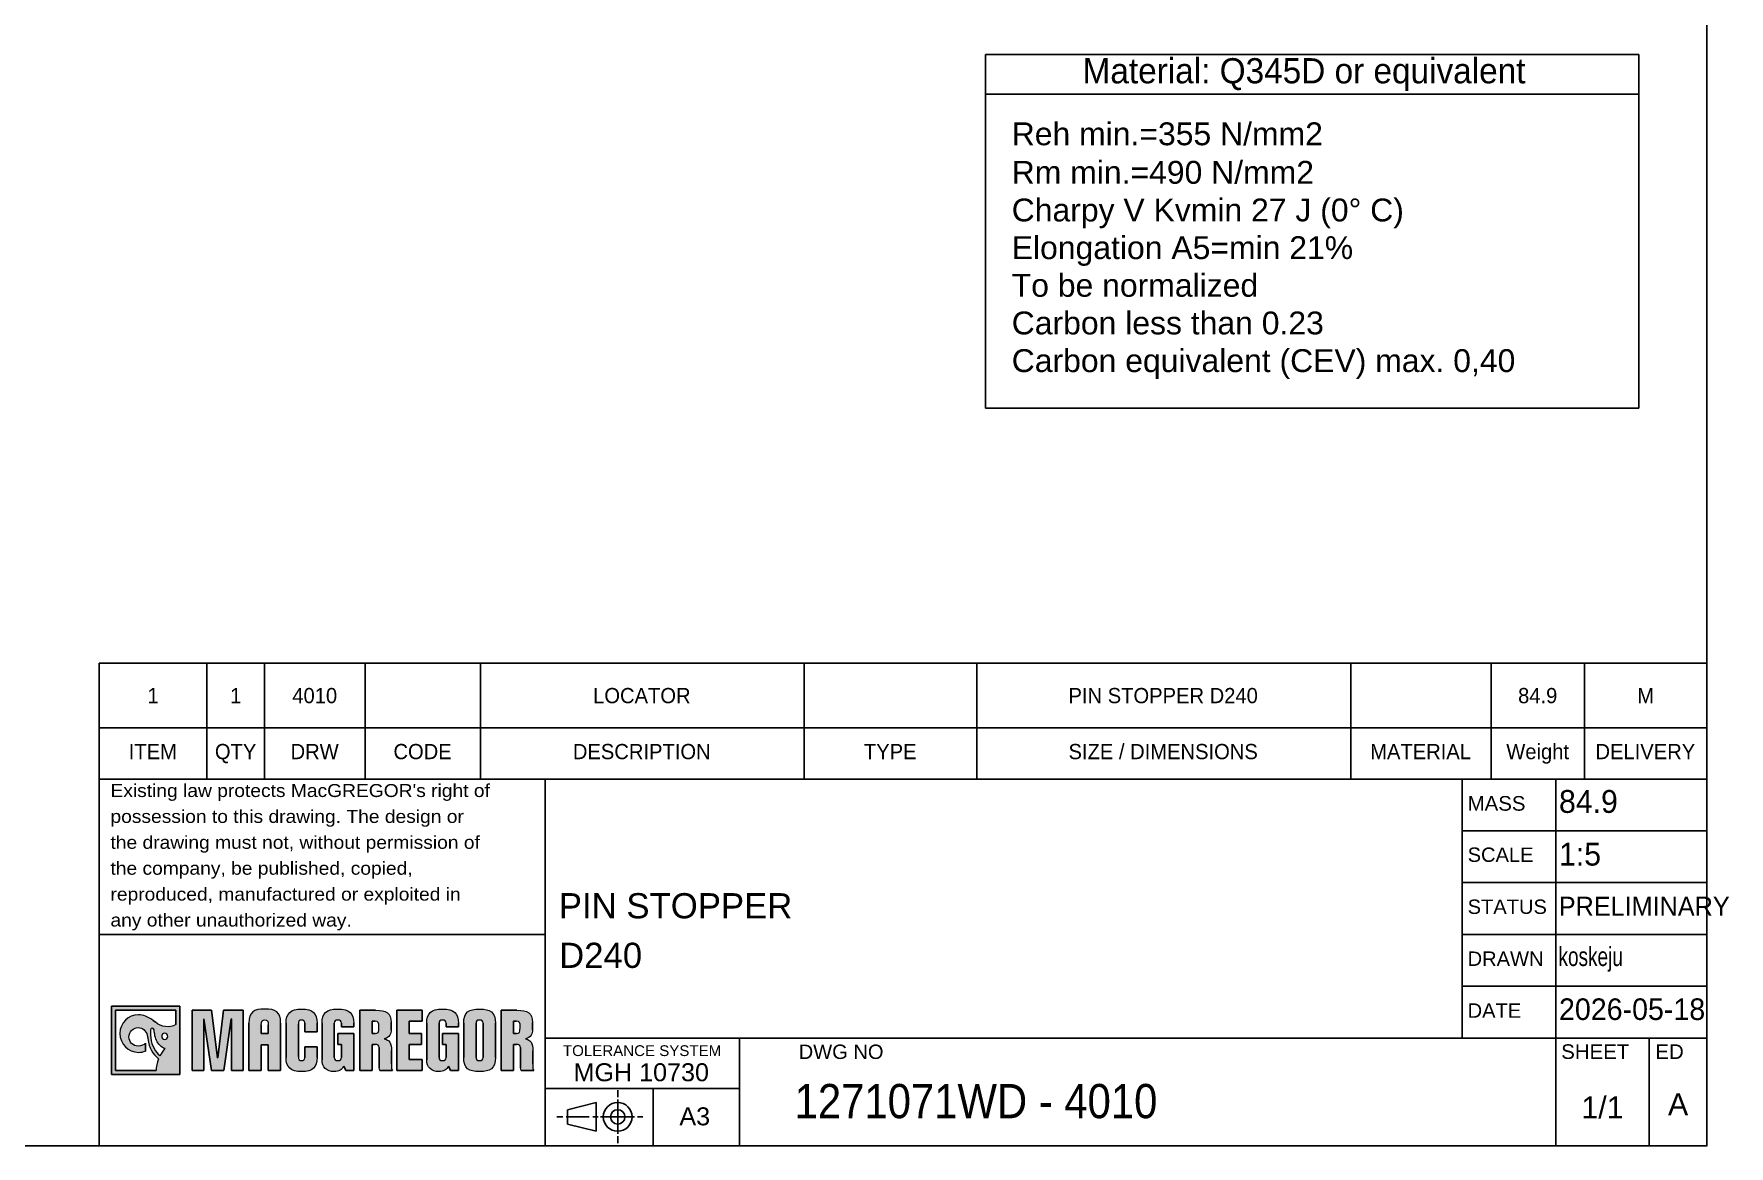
# Model space of a CAD drawing. Header units: millimetres. Extents: x 8 to 2090, y 25 to 1460.
# Drawn here: x 912 to 2090, y 25 to 798 of the extents above; entities that cross this region are included whole.
import ezdxf

# ---------------------------------------------------------------- set-up
doc = ezdxf.new("R2010")
doc.units = ezdxf.units.MM
doc.header["$LTSCALE"] = 5
doc.layers.add('AM_0', color=7, linetype='Continuous', lineweight=25)
doc.layers.add('AM_6', color=2, linetype='Continuous')
doc.layers.add('AM_8', color=1, linetype='Continuous')
doc.styles.add('SLDTEXTSTYLE0', font='ArialMT')
doc.styles.add('SLDTEXTSTYLE1', font='ARIAL.TTF', dxfattribs={"width": 0.948})
doc.styles.add('SLDTEXTSTYLE2', font='ARIAL.TTF', dxfattribs={"width": 0.9875})
doc.styles.add('SLDTEXTSTYLE3', font='GOTHIC.TTF', dxfattribs={"width": 0.913})
doc.styles.add('SLDTEXTSTYLE4', font='ARIAL.TTF')
doc.styles.add('SLDTEXTSTYLE5', font='ARIAL.TTF', dxfattribs={"width": 1.061948})
doc.styles.add('SLDTEXTSTYLE6', font='ARIALN.TTF', dxfattribs={"width": 0.87})

# ---------------------------------------------------------------- blocks, each defined once
blk = doc.blocks.new('SW_TABLEANNOTATION_1')
at = {"layer": 'AM_0', "color": 0}
for p, q in [((0, 0), (0, -27.6)), ((0, 0), (227.1, 0)), ((227.1, 0), (454.1, 0)), ((454.1, 0), (454.1, -27.6)), ((0, -27.6), (0, -245.6)), ((0, -27.6), (227.1, -27.6)), ((227.1, -27.6), (454.1, -27.6)), ((454.1, -27.6), (454.1, -245.6)), ((0, -245.6), (227.1, -245.6)), ((227.1, -245.6), (454.1, -245.6))]:
    blk.add_line(p, q, dxfattribs=at)
at = {"layer": 'AM_0', "color": 0, "insert": (67.4, -2.5), "char_height": 17.5, "attachment_point": 1, "style": 'SLDTEXTSTYLE1'}
blk.add_mtext('Material: Q345D or equivalent', dxfattribs=at)
blk = doc.blocks.new('SW_TABLEANNOTATION_2')
at = {"layer": 'AM_0', "color": 0}
for p, q in [((0, 45), (0, 0)), ((0, 45), (75, 45)), ((75, 45), (75, 0)), ((75, 45), (115, 45)), ((115, 45), (115, 0)), ((115, 45), (185, 45)), ((185, 45), (185, 0)), ((185, 45), (265, 45)), ((265, 45), (265, 0)), ((265, 45), (490, 45)), ((490, 45), (490, 0)), ((490, 45), (610, 45)), ((610, 45), (610, 0)), ((610, 45), (870, 45)), ((870, 45), (870, 0)), ((870, 45), (967.5, 45)), ((967.5, 45), (967.5, 0)), ((967.5, 45), (1032.5, 45)), ((1032.5, 45), (1032.5, 0)), ((1032.5, 45), (1117.5, 45)), ((1117.5, 45), (1117.5, 0)), ((0, 0), (0, -35.5)), ((0, 0), (75, 0)), ((75, 0), (75, -35.5)), ((75, 0), (115, 0)), ((115, 0), (115, -35.5)), ((115, 0), (185, 0)), ((185, 0), (185, -35.5)), ((185, 0), (265, 0)), ((265, 0), (265, -35.5)), ((265, 0), (490, 0)), ((490, 0), (490, -35.5)), ((490, 0), (610, 0)), ((610, 0), (610, -35.5)), ((610, 0), (870, 0)), ((870, 0), (870, -35.5)), ((870, 0), (967.5, 0)), ((967.5, 0), (967.5, -35.5)), ((967.5, 0), (1032.5, 0)), ((1032.5, 0), (1032.5, -35.5)), ((1032.5, 0), (1117.5, 0)), ((1117.5, 0), (1117.5, -35.5)), ((0, -35.5), (75, -35.5)), ((75, -35.5), (115, -35.5)), ((115, -35.5), (185, -35.5)), ((185, -35.5), (265, -35.5)), ((265, -35.5), (490, -35.5)), ((490, -35.5), (610, -35.5)), ((610, -35.5), (870, -35.5)), ((870, -35.5), (967.5, -35.5)), ((967.5, -35.5), (1032.5, -35.5)), ((1032.5, -35.5), (1117.5, -35.5))]:
    blk.add_line(p, q, dxfattribs=at)
at = {"layer": 'AM_0', "color": 0, "attachment_point": 1, "style": 'SLDTEXTSTYLE1'}
for s, insert, char_height in [('1', (33.6, 27.8), 10.6), ('1', (91.1, 27.8), 10.6), ('4010', (134.3, 27.8), 10.58), ('LOCATOR', (343.4, 27.8), 10.58), ('PIN STOPPER D240', (673.8, 27.8), 10.583), ('84.9', (986.3, 27.8), 10.58), ('M', (1069.1, 27.8), 10.6), ('ITEM', (20.6, -11.1), 10.58), ('QTY', (80.5, -11.1), 10.58), ('DRW', (133.1, -11.1), 10.58), ('CODE', (204.6, -11.1), 10.58), ('DESCRIPTION', (329.3, -11.1), 10.583), ('TYPE', (531.6, -11.1), 10.58), ('SIZE / DIMENSIONS', (673.8, -11.1), 10.583), ('MATERIAL', (883.5, -11.1), 10.58), ('Weight', (978.1, -11.1), 10.58), ('DELIVERY', (1040.1, -11.1), 10.58)]:
    blk.add_mtext(s, dxfattribs=dict(at, insert=insert, char_height=char_height))

msp = doc.modelspace()

# ---------------------------------------------------------------- hatches: boundary and pattern name
at = {"layer": 'AM_8'}
h = msp.add_hatch(color=256, dxfattribs=at)
h.paths.add_polyline_path([(966.11, 122.08), (966.11, 74.58), (1013.61, 74.58), (1013.61, 122.08)], flags=0)
edge = h.paths.add_edge_path(flags=0)
edge.add_spline(control_points=[(999.63, 95.01), (1000.84, 93.71), (1002.25, 92.89), (1003.54, 92.62)], knot_values=[0, 0, 0, 0, 1, 1, 1, 1], weights=[1, 1, 1, 1], degree=3, periodic=0)
edge.add_spline(control_points=[(1003.54, 92.62), (1002.17, 91.02), (1000.97, 89.26), (1000.06, 87.64)], knot_values=[8, 8, 8, 8, 9, 9, 9, 9], weights=[1, 1, 1, 1], degree=3, periodic=0)
edge.add_spline(control_points=[(1000.06, 87.64), (999.74, 87.84), (999.19, 88.31), (998.69, 88.79)], knot_values=[7, 7, 7, 7, 8, 8, 8, 8], weights=[1, 1, 1, 1], degree=3, periodic=0)
edge.add_spline(control_points=[(998.69, 88.79), (995.68, 91.7), (993.53, 96.55), (993.19, 102.07)], knot_values=[6, 6, 6, 6, 7, 7, 7, 7], weights=[1, 1, 1, 1], degree=3, periodic=0)
edge.add_spline(control_points=[(993.19, 102.07), (993.11, 103.29), (993.13, 104.45), (993.23, 105.59)], knot_values=[5, 5, 5, 5, 6, 6, 6, 6], weights=[1, 1, 1, 1], degree=3, periodic=0)
edge.add_spline(control_points=[(993.23, 105.59), (993.29, 106.3), (993.78, 106.85), (994.47, 106.82)], knot_values=[4, 4, 4, 4, 5, 5, 5, 5], weights=[1, 1, 1, 1], degree=3, periodic=0)
edge.add_spline(control_points=[(994.47, 106.82), (995.02, 106.8), (995.49, 106.44), (995.66, 105.91)], knot_values=[3, 3, 3, 3, 4, 4, 4, 4], weights=[1, 1, 1, 1], degree=3, periodic=0)
edge.add_spline(control_points=[(995.66, 105.91), (995.71, 105.78), (995.73, 105.48), (996.15, 102.54)], knot_values=[2, 2, 2, 2, 3, 3, 3, 3], weights=[1, 1, 1, 1], degree=3, periodic=0)
edge.add_spline(control_points=[(996.15, 102.54), (996.58, 99.47), (997.91, 96.81), (999.63, 95.01)], knot_values=[1, 1, 1, 1, 2, 2, 2, 2], weights=[1, 1, 1, 1], degree=3, periodic=0)
edge = h.paths.add_edge_path(flags=0)
edge.add_spline(control_points=[(1003.19, 103.22), (1004.37, 103.22), (1005.32, 102.27), (1005.32, 101.09), (1005.32, 99.91), (1004.37, 98.95), (1003.19, 98.95)], knot_values=[0, 0, 0, 0, 1, 1, 1, 2, 2, 2, 2], weights=[1, 1, 1, 1, 1, 1, 1], degree=3, periodic=0)
edge.add_spline(control_points=[(1003.19, 98.95), (1002.01, 98.95), (1001.05, 99.91), (1001.05, 101.09), (1001.05, 102.27), (1002.01, 103.22), (1003.19, 103.22)], knot_values=[2, 2, 2, 2, 3, 3, 3, 4, 4, 4, 4], weights=[1, 1, 1, 1, 1, 1, 1], degree=3, periodic=0)
edge = h.paths.add_edge_path(flags=0)
edge.add_line((989.88, 90.85), (989.88, 96.32))
edge.add_spline(control_points=[(989.88, 96.32), (989.88, 96.39), (989.85, 96.4)], knot_values=[20, 20, 20, 21, 21, 21], weights=[1, 1, 1], degree=2, periodic=0)
edge.add_spline(control_points=[(989.85, 96.4), (989.82, 96.41), (989.81, 96.38), (989.77, 96.34)], knot_values=[0, 0, 0, 0, 1, 1, 1, 1], weights=[1, 1, 1, 1], degree=3, periodic=0)
edge.add_spline(control_points=[(989.77, 96.34), (988.47, 95.05), (986.93, 94.31), (984.68, 94.31)], knot_values=[1, 1, 1, 1, 2, 2, 2, 2], weights=[1, 1, 1, 1], degree=3, periodic=0)
edge.add_spline(control_points=[(984.68, 94.31), (981.14, 94.31), (978.27, 97.18), (978.27, 100.71)], knot_values=[2, 2, 2, 2, 3, 3, 3, 3], weights=[1, 1, 1, 1], degree=3, periodic=0)
edge.add_spline(control_points=[(978.27, 100.71), (978.27, 104.25), (981.14, 107.12), (984.68, 107.12)], knot_values=[3, 3, 3, 3, 4, 4, 4, 4], weights=[1, 1, 1, 1], degree=3, periodic=0)
edge.add_spline(control_points=[(984.68, 107.12), (986.21, 107.12), (987.65, 106.59), (988.78, 105.71)], knot_values=[4, 4, 4, 4, 5, 5, 5, 5], weights=[1, 1, 1, 1], degree=3, periodic=0)
edge.add_spline(control_points=[(988.78, 105.71), (989.59, 105.01), (990.67, 103.35), (990.98, 101.89)], knot_values=[5, 5, 5, 5, 6, 6, 6, 6], weights=[1, 1, 1, 1], degree=3, periodic=0)
edge.add_spline(control_points=[(990.98, 101.89), (991.18, 101.05), (991.31, 100.25), (991.4, 99.48)], knot_values=[6, 6, 6, 6, 7, 7, 7, 7], weights=[1, 1, 1, 1], degree=3, periodic=0)
edge.add_spline(control_points=[(991.4, 99.48), (992.6, 92.91), (994.32, 88.91), (998.91, 85.41)], knot_values=[7, 7, 7, 7, 8, 8, 8, 8], weights=[1, 1, 1, 1], degree=3, periodic=0)
edge.add_spline(control_points=[(998.91, 85.41), (997.68, 82.69), (997.07, 79.78), (997.22, 77.43)], knot_values=[8, 8, 8, 8, 9, 9, 9, 9], weights=[1, 1, 1, 1], degree=3, periodic=0)
edge.add_line((997.22, 77.43), (968.96, 77.43))
edge.add_line((968.96, 77.43), (968.96, 119.23))
edge.add_line((968.96, 119.23), (1010.76, 119.23))
edge.add_line((1010.76, 119.23), (1010.76, 109.22))
edge.add_spline(control_points=[(1010.76, 109.22), (1006.64, 106.68), (1000.86, 107.43), (996.49, 111.07)], knot_values=[13, 13, 13, 13, 14, 14, 14, 14], weights=[1, 1, 1, 1], degree=3, periodic=0)
edge.add_line((996.49, 111.07), (995.09, 112.1))
edge.add_spline(control_points=[(995.09, 112.1), (991.89, 114.71), (987.75, 116.11), (984.94, 116.11)], knot_values=[15, 15, 15, 15, 16, 16, 16, 16], weights=[1, 1, 1, 1], degree=3, periodic=0)
edge.add_spline(control_points=[(984.94, 116.11), (977.78, 116.11), (971.99, 110.34), (971.99, 103.09)], knot_values=[16, 16, 16, 16, 17, 17, 17, 17], weights=[1, 1, 1, 1], degree=3, periodic=0)
edge.add_spline(control_points=[(971.99, 103.09), (971.99, 95.85), (977.78, 89.97), (984.94, 89.97)], knot_values=[17, 17, 17, 17, 18, 18, 18, 18], weights=[1, 1, 1, 1], degree=3, periodic=0)
edge.add_spline(control_points=[(984.94, 89.97), (986.68, 89.97), (988.36, 90.21), (989.88, 90.85)], knot_values=[18, 18, 18, 18, 19, 19, 19, 19], weights=[1, 1, 1, 1], degree=3, periodic=0)
for points in [[(1035.75, 119.23), (1039.91, 86.08), (1040.03, 86.08), (1044.01, 119.23), (1057.6, 119.23), (1057.6, 77.42), (1049.51, 77.42), (1049.51, 113.14), (1049.4, 113.14), (1044.13, 77.42), (1035.63, 77.42), (1030.36, 113.14), (1030.25, 113.14), (1030.25, 77.42), (1022.16, 77.42), (1022.16, 119.23)], [(1164.47, 77.42), (1164.47, 119.23), (1182.04, 119.23), (1182.04, 111.62), (1173.02, 111.62), (1173.02, 103.07), (1181.63, 103.07), (1181.63, 95.46), (1173.02, 95.46), (1173.02, 85.03), (1182.04, 85.03), (1182.04, 77.42)]]:
    msp.add_hatch(color=256, dxfattribs=at).paths.add_polyline_path(points, flags=0)
h = msp.add_hatch(color=256, dxfattribs=at)
edge = h.paths.add_edge_path(flags=0)
edge.add_spline(control_points=[(1083.71, 110.25), (1083.71, 118.13), (1080.15, 120.05), (1072.66, 120.05)], knot_values=[9, 9, 9, 9, 10, 10, 10, 10], weights=[1, 1, 1, 1], degree=3, periodic=0)
edge.add_spline(control_points=[(1072.66, 120.05), (1065.13, 120.05), (1061.64, 118.13), (1061.64, 110.25)], knot_values=[0, 0, 0, 0, 1, 1, 1, 1], weights=[1, 1, 1, 1], degree=3, periodic=0)
edge.add_line((1061.64, 110.25), (1061.64, 107.36))
edge.add_line((1061.64, 107.36), (1061.64, 77.42))
edge.add_line((1061.64, 77.42), (1070.19, 77.42))
edge.add_line((1070.19, 77.42), (1070.19, 95.27))
edge.add_line((1070.19, 95.27), (1075.1, 95.27))
edge.add_line((1075.1, 95.27), (1075.1, 77.42))
edge.add_line((1075.1, 77.42), (1083.71, 77.42))
edge.add_line((1083.71, 77.42), (1083.71, 110.25))
edge = h.paths.add_edge_path(flags=0)
edge.add_spline(control_points=[(1070.19, 108.98), (1070.19, 111.9), (1070.88, 112.47), (1072.66, 112.47)], knot_values=[2, 2, 2, 2, 3, 3, 3, 3], weights=[1, 1, 1, 1], degree=3, periodic=0)
edge.add_spline(control_points=[(1072.66, 112.47), (1074.4, 112.47), (1075.1, 111.9), (1075.1, 108.98)], knot_values=[3, 3, 3, 3, 4, 4, 4, 4], weights=[1, 1, 1, 1], degree=3, periodic=0)
edge.add_line((1075.1, 108.98), (1075.1, 103))
edge.add_line((1075.1, 103), (1070.19, 103))
edge.add_line((1070.19, 103), (1070.19, 108.98))
h = msp.add_hatch(color=256, dxfattribs=at)
edge = h.paths.add_edge_path(flags=0)
edge.add_spline(control_points=[(1098.3, 76.6), (1090.51, 76.6), (1087.52, 79.53), (1087.52, 86.44)], knot_values=[14, 14, 14, 14, 15, 15, 15, 15], weights=[1, 1, 1, 1], degree=3, periodic=0)
edge.add_line((1087.52, 86.44), (1087.52, 110.21))
edge.add_spline(control_points=[(1087.52, 110.21), (1087.52, 117.12), (1090.51, 120.05), (1098.3, 120.05)], knot_values=[0, 0, 0, 0, 1, 1, 1, 1], weights=[1, 1, 1, 1], degree=3, periodic=0)
edge.add_spline(control_points=[(1098.3, 120.05), (1106.09, 120.05), (1109.07, 117.12), (1109.07, 110.21)], knot_values=[1, 1, 1, 1, 2, 2, 2, 2], weights=[1, 1, 1, 1], degree=3, periodic=0)
edge.add_line((1109.07, 110.21), (1109.07, 104.3))
edge.add_line((1109.07, 104.3), (1100.52, 104.3))
edge.add_line((1100.52, 104.3), (1100.52, 110.57))
edge.add_spline(control_points=[(1100.52, 110.57), (1100.52, 111.8), (1099.47, 112.44), (1098.3, 112.44)], knot_values=[5, 5, 5, 5, 6, 6, 6, 6], weights=[1, 1, 1, 1], degree=3, periodic=0)
edge.add_spline(control_points=[(1098.3, 112.44), (1096.78, 112.44), (1096.07, 111.8), (1096.07, 109.51)], knot_values=[6, 6, 6, 6, 7, 7, 7, 7], weights=[1, 1, 1, 1], degree=3, periodic=0)
edge.add_line((1096.07, 109.51), (1096.07, 87.14))
edge.add_spline(control_points=[(1096.07, 87.14), (1096.07, 84.85), (1096.78, 84.21), (1098.3, 84.21)], knot_values=[8, 8, 8, 8, 9, 9, 9, 9], weights=[1, 1, 1, 1], degree=3, periodic=0)
edge.add_spline(control_points=[(1098.3, 84.21), (1099.47, 84.21), (1100.52, 84.85), (1100.52, 86.08)], knot_values=[9, 9, 9, 9, 10, 10, 10, 10], weights=[1, 1, 1, 1], degree=3, periodic=0)
edge.add_line((1100.52, 86.08), (1100.52, 93.82))
edge.add_line((1100.52, 93.82), (1109.07, 93.82))
edge.add_line((1109.07, 93.82), (1109.07, 86.44))
edge.add_spline(control_points=[(1109.07, 86.44), (1109.07, 79.53), (1106.09, 76.6), (1098.3, 76.6)], knot_values=[13, 13, 13, 13, 14, 14, 14, 14], weights=[1, 1, 1, 1], degree=3, periodic=0)
h = msp.add_hatch(color=256, dxfattribs=at)
edge = h.paths.add_edge_path(flags=0)
edge.add_spline(control_points=[(1123.48, 84.21), (1125.24, 84.21), (1125.94, 84.85), (1125.94, 86.49)], knot_values=[14, 14, 14, 14, 15, 15, 15, 15], weights=[1, 1, 1, 1], degree=3, periodic=0)
edge.add_line((1125.94, 86.49), (1125.94, 95.46))
edge.add_line((1125.94, 95.46), (1123.42, 95.46))
edge.add_line((1123.42, 95.46), (1123.42, 103.07))
edge.add_line((1123.42, 103.07), (1134.49, 103.07))
edge.add_line((1134.49, 103.07), (1134.49, 77.42))
edge.add_line((1134.49, 77.42), (1128.93, 77.42))
edge.add_line((1128.93, 77.42), (1127.7, 80.46))
edge.add_spline(control_points=[(1127.7, 80.46), (1125.94, 77.89), (1124.48, 76.6), (1120.79, 76.6)], knot_values=[2, 2, 2, 2, 3, 3, 3, 3], weights=[1, 1, 1, 1], degree=3, periodic=0)
edge.add_spline(control_points=[(1120.79, 76.6), (1115.81, 76.6), (1112.47, 79.53), (1112.47, 84.85)], knot_values=[3, 3, 3, 3, 4, 4, 4, 4], weights=[1, 1, 1, 1], degree=3, periodic=0)
edge.add_line((1112.47, 84.85), (1112.47, 110.21))
edge.add_spline(control_points=[(1112.47, 110.21), (1112.47, 117.12), (1115.46, 120.05), (1123.25, 120.05)], knot_values=[5, 5, 5, 5, 6, 6, 6, 6], weights=[1, 1, 1, 1], degree=3, periodic=0)
edge.add_spline(control_points=[(1123.25, 120.05), (1131.5, 120.05), (1134.49, 117.12), (1134.49, 110.21)], knot_values=[6, 6, 6, 6, 7, 7, 7, 7], weights=[1, 1, 1, 1], degree=3, periodic=0)
edge.add_line((1134.49, 110.21), (1134.49, 107.64))
edge.add_line((1134.49, 107.64), (1125.94, 107.64))
edge.add_line((1125.94, 107.64), (1125.94, 110.16))
edge.add_spline(control_points=[(1125.94, 110.16), (1125.94, 111.8), (1125.24, 112.44), (1123.48, 112.44)], knot_values=[10, 10, 10, 10, 11, 11, 11, 11], weights=[1, 1, 1, 1], degree=3, periodic=0)
edge.add_spline(control_points=[(1123.48, 112.44), (1121.72, 112.44), (1121.02, 111.8), (1121.02, 110.16)], knot_values=[11, 11, 11, 11, 12, 12, 12, 12], weights=[1, 1, 1, 1], degree=3, periodic=0)
edge.add_line((1121.02, 110.16), (1121.02, 86.49))
edge.add_spline(control_points=[(1121.02, 86.49), (1121.02, 84.85), (1121.72, 84.21), (1123.48, 84.21)], knot_values=[13, 13, 13, 13, 14, 14, 14, 14], weights=[1, 1, 1, 1], degree=3, periodic=0)
h = msp.add_hatch(color=256, dxfattribs=at)
edge = h.paths.add_edge_path(flags=0)
edge.add_spline(control_points=[(1152.24, 93.35), (1152.24, 94.75), (1151.24, 95.46), (1149.48, 95.46)], knot_values=[12, 12, 12, 12, 13, 13, 13, 13], weights=[1, 1, 1, 1], degree=3, periodic=0)
edge.add_line((1149.48, 95.46), (1147.32, 95.46))
edge.add_line((1147.32, 95.46), (1147.32, 77.42))
edge.add_line((1147.32, 77.42), (1138.77, 77.42))
edge.add_line((1138.77, 77.42), (1138.77, 119.23))
edge.add_line((1138.77, 119.23), (1149.72, 119.23))
edge.add_spline(control_points=[(1149.72, 119.23), (1157.21, 119.23), (1160.55, 117.36), (1160.55, 110.68)], knot_values=[2, 2, 2, 2, 3, 3, 3, 3], weights=[1, 1, 1, 1], degree=3, periodic=0)
edge.add_line((1160.55, 110.68), (1160.55, 105.7))
edge.add_spline(control_points=[(1160.55, 105.7), (1160.55, 103.19), (1159.5, 100.02), (1155.63, 99.44)], knot_values=[4, 4, 4, 4, 5, 5, 5, 5], weights=[1, 1, 1, 1], degree=3, periodic=0)
edge.add_line((1155.63, 99.44), (1155.63, 99.32))
edge.add_spline(control_points=[(1155.63, 99.32), (1159.15, 98.73), (1160.79, 96.39), (1160.79, 91.06)], knot_values=[6, 6, 6, 6, 7, 7, 7, 7], weights=[1, 1, 1, 1], degree=3, periodic=0)
edge.add_line((1160.79, 91.06), (1160.79, 81.98))
edge.add_spline(control_points=[(1160.79, 81.98), (1160.79, 78.76), (1160.79, 78.06), (1161.37, 77.42)], knot_values=[8, 8, 8, 8, 9, 9, 9, 9], weights=[1, 1, 1, 1], degree=3, periodic=0)
edge.add_line((1161.37, 77.42), (1152.76, 77.42))
edge.add_spline(control_points=[(1152.76, 77.42), (1152.41, 78.06), (1152.24, 78.65), (1152.24, 79.12)], knot_values=[10, 10, 10, 10, 11, 11, 11, 11], weights=[1, 1, 1, 1], degree=3, periodic=0)
edge.add_line((1152.24, 79.12), (1152.24, 93.35))
edge = h.paths.add_edge_path(flags=0)
edge.add_spline(control_points=[(1149.48, 103.07), (1151.3, 103.07), (1152, 103.65), (1152, 107.34)], knot_values=[1, 1, 1, 1, 2, 2, 2, 2], weights=[1, 1, 1, 1], degree=3, periodic=0)
edge.add_spline(control_points=[(1152, 107.34), (1152, 110.8), (1151.53, 111.62), (1149.48, 111.62)], knot_values=[2, 2, 2, 2, 3, 3, 3, 3], weights=[1, 1, 1, 1], degree=3, periodic=0)
edge.add_line((1149.48, 111.62), (1147.32, 111.62))
edge.add_line((1147.32, 111.62), (1147.32, 103.07))
edge.add_line((1147.32, 103.07), (1149.48, 103.07))
h = msp.add_hatch(color=256, dxfattribs=at)
edge = h.paths.add_edge_path(flags=0)
edge.add_spline(control_points=[(1196.27, 84.21), (1198.03, 84.21), (1198.74, 84.85), (1198.74, 86.49)], knot_values=[14, 14, 14, 14, 15, 15, 15, 15], weights=[1, 1, 1, 1], degree=3, periodic=0)
edge.add_line((1198.74, 86.49), (1198.74, 95.46))
edge.add_line((1198.74, 95.46), (1196.22, 95.46))
edge.add_line((1196.22, 95.46), (1196.22, 103.07))
edge.add_line((1196.22, 103.07), (1207.29, 103.07))
edge.add_line((1207.29, 103.07), (1207.29, 77.42))
edge.add_line((1207.29, 77.42), (1201.72, 77.42))
edge.add_line((1201.72, 77.42), (1200.49, 80.46))
edge.add_spline(control_points=[(1200.49, 80.46), (1198.74, 77.89), (1197.27, 76.6), (1193.58, 76.6)], knot_values=[2, 2, 2, 2, 3, 3, 3, 3], weights=[1, 1, 1, 1], degree=3, periodic=0)
edge.add_spline(control_points=[(1193.58, 76.6), (1188.6, 76.6), (1185.27, 79.53), (1185.27, 84.85)], knot_values=[3, 3, 3, 3, 4, 4, 4, 4], weights=[1, 1, 1, 1], degree=3, periodic=0)
edge.add_line((1185.27, 84.85), (1185.27, 110.21))
edge.add_spline(control_points=[(1185.27, 110.21), (1185.27, 117.12), (1188.25, 120.05), (1196.04, 120.05)], knot_values=[5, 5, 5, 5, 6, 6, 6, 6], weights=[1, 1, 1, 1], degree=3, periodic=0)
edge.add_spline(control_points=[(1196.04, 120.05), (1204.3, 120.05), (1207.29, 117.12), (1207.29, 110.21)], knot_values=[6, 6, 6, 6, 7, 7, 7, 7], weights=[1, 1, 1, 1], degree=3, periodic=0)
edge.add_line((1207.29, 110.21), (1207.29, 107.64))
edge.add_line((1207.29, 107.64), (1198.74, 107.64))
edge.add_line((1198.74, 107.64), (1198.74, 110.16))
edge.add_spline(control_points=[(1198.74, 110.16), (1198.74, 111.8), (1198.03, 112.44), (1196.27, 112.44)], knot_values=[10, 10, 10, 10, 11, 11, 11, 11], weights=[1, 1, 1, 1], degree=3, periodic=0)
edge.add_spline(control_points=[(1196.27, 112.44), (1194.52, 112.44), (1193.82, 111.8), (1193.82, 110.16)], knot_values=[11, 11, 11, 11, 12, 12, 12, 12], weights=[1, 1, 1, 1], degree=3, periodic=0)
edge.add_line((1193.82, 110.16), (1193.82, 86.49))
edge.add_spline(control_points=[(1193.82, 86.49), (1193.82, 84.85), (1194.52, 84.21), (1196.27, 84.21)], knot_values=[13, 13, 13, 13, 14, 14, 14, 14], weights=[1, 1, 1, 1], degree=3, periodic=0)
h = msp.add_hatch(color=256, dxfattribs=at)
edge = h.paths.add_edge_path(flags=0)
edge.add_spline(control_points=[(1221.98, 76.6), (1214.49, 76.6), (1210.97, 78.59), (1210.97, 86.44)], knot_values=[4, 4, 4, 4, 5, 5, 5, 5], weights=[1, 1, 1, 1], degree=3, periodic=0)
edge.add_line((1210.97, 86.44), (1210.97, 110.21))
edge.add_spline(control_points=[(1210.97, 110.21), (1210.97, 118.06), (1214.49, 120.05), (1221.98, 120.05)], knot_values=[0, 0, 0, 0, 1, 1, 1, 1], weights=[1, 1, 1, 1], degree=3, periodic=0)
edge.add_spline(control_points=[(1221.98, 120.05), (1229.48, 120.05), (1232.99, 118.06), (1232.99, 110.21)], knot_values=[1, 1, 1, 1, 2, 2, 2, 2], weights=[1, 1, 1, 1], degree=3, periodic=0)
edge.add_line((1232.99, 110.21), (1232.99, 86.44))
edge.add_spline(control_points=[(1232.99, 86.44), (1232.99, 78.59), (1229.48, 76.6), (1221.98, 76.6)], knot_values=[3, 3, 3, 3, 4, 4, 4, 4], weights=[1, 1, 1, 1], degree=3, periodic=0)
edge = h.paths.add_edge_path(flags=0)
edge.add_spline(control_points=[(1224.44, 110.16), (1224.44, 111.8), (1223.74, 112.44), (1221.98, 112.44)], knot_values=[3, 3, 3, 3, 4, 4, 4, 4], weights=[1, 1, 1, 1], degree=3, periodic=0)
edge.add_spline(control_points=[(1221.98, 112.44), (1220.23, 112.44), (1219.52, 111.8), (1219.52, 110.16)], knot_values=[4, 4, 4, 4, 5, 5, 5, 5], weights=[1, 1, 1, 1], degree=3, periodic=0)
edge.add_line((1219.52, 110.16), (1219.52, 86.49))
edge.add_spline(control_points=[(1219.52, 86.49), (1219.52, 84.85), (1220.23, 84.21), (1221.98, 84.21)], knot_values=[0, 0, 0, 0, 1, 1, 1, 1], weights=[1, 1, 1, 1], degree=3, periodic=0)
edge.add_spline(control_points=[(1221.98, 84.21), (1223.74, 84.21), (1224.44, 84.85), (1224.44, 86.49)], knot_values=[1, 1, 1, 1, 2, 2, 2, 2], weights=[1, 1, 1, 1], degree=3, periodic=0)
edge.add_line((1224.44, 86.49), (1224.44, 110.16))
h = msp.add_hatch(color=256, dxfattribs=at)
edge = h.paths.add_edge_path(flags=0)
edge.add_spline(control_points=[(1250.45, 93.35), (1250.45, 94.75), (1249.45, 95.46), (1247.69, 95.46)], knot_values=[12, 12, 12, 12, 13, 13, 13, 13], weights=[1, 1, 1, 1], degree=3, periodic=0)
edge.add_line((1247.69, 95.46), (1245.53, 95.46))
edge.add_line((1245.53, 95.46), (1245.53, 77.42))
edge.add_line((1245.53, 77.42), (1236.98, 77.42))
edge.add_line((1236.98, 77.42), (1236.98, 119.23))
edge.add_line((1236.98, 119.23), (1247.93, 119.23))
edge.add_spline(control_points=[(1247.93, 119.23), (1255.42, 119.23), (1258.76, 117.36), (1258.76, 110.68)], knot_values=[2, 2, 2, 2, 3, 3, 3, 3], weights=[1, 1, 1, 1], degree=3, periodic=0)
edge.add_line((1258.76, 110.68), (1258.76, 105.7))
edge.add_spline(control_points=[(1258.76, 105.7), (1258.76, 103.19), (1257.71, 100.02), (1253.84, 99.44)], knot_values=[4, 4, 4, 4, 5, 5, 5, 5], weights=[1, 1, 1, 1], degree=3, periodic=0)
edge.add_line((1253.84, 99.44), (1253.84, 99.32))
edge.add_spline(control_points=[(1253.84, 99.32), (1257.36, 98.73), (1259, 96.39), (1259, 91.06)], knot_values=[6, 6, 6, 6, 7, 7, 7, 7], weights=[1, 1, 1, 1], degree=3, periodic=0)
edge.add_line((1259, 91.06), (1259, 81.98))
edge.add_spline(control_points=[(1259, 81.98), (1259, 78.76), (1259, 78.06), (1259.58, 77.42)], knot_values=[8, 8, 8, 8, 9, 9, 9, 9], weights=[1, 1, 1, 1], degree=3, periodic=0)
edge.add_line((1259.58, 77.42), (1250.97, 77.42))
edge.add_spline(control_points=[(1250.97, 77.42), (1250.62, 78.06), (1250.45, 78.65), (1250.45, 79.12)], knot_values=[10, 10, 10, 10, 11, 11, 11, 11], weights=[1, 1, 1, 1], degree=3, periodic=0)
edge.add_line((1250.45, 79.12), (1250.45, 93.35))
edge = h.paths.add_edge_path(flags=0)
edge.add_spline(control_points=[(1247.69, 103.07), (1249.51, 103.07), (1250.21, 103.65), (1250.21, 107.34)], knot_values=[1, 1, 1, 1, 2, 2, 2, 2], weights=[1, 1, 1, 1], degree=3, periodic=0)
edge.add_spline(control_points=[(1250.21, 107.34), (1250.21, 110.8), (1249.74, 111.62), (1247.69, 111.62)], knot_values=[2, 2, 2, 2, 3, 3, 3, 3], weights=[1, 1, 1, 1], degree=3, periodic=0)
edge.add_line((1247.69, 111.62), (1245.53, 111.62))
edge.add_line((1245.53, 111.62), (1245.53, 103.07))
edge.add_line((1245.53, 103.07), (1247.69, 103.07))

# ---------------------------------------------------------------- linework, layer by layer
at = {"color": 22, "linetype": 'Continuous', "lineweight": 18, "true_color": 0xe13800}
for points in [[(1072.66, 120.05), (1065.13, 120.05), (1061.64, 118.13), (1061.64, 110.25)], [(1083.71, 110.25), (1083.71, 118.13), (1080.15, 120.05), (1072.66, 120.05)], [(1087.52, 110.21), (1087.52, 117.12), (1090.51, 120.05), (1098.3, 120.05)], [(1098.3, 120.05), (1106.09, 120.05), (1109.07, 117.12), (1109.07, 110.21)], [(1112.47, 110.21), (1112.47, 117.12), (1115.46, 120.05), (1123.25, 120.05)], [(1123.25, 120.05), (1131.5, 120.05), (1134.49, 117.12), (1134.49, 110.21)], [(1149.72, 119.23), (1157.21, 119.23), (1160.55, 117.36), (1160.55, 110.68)], [(1185.27, 110.21), (1185.27, 117.12), (1188.25, 120.05), (1196.04, 120.05)], [(1196.04, 120.05), (1204.3, 120.05), (1207.29, 117.12), (1207.29, 110.21)], [(1210.97, 110.21), (1210.97, 118.06), (1214.49, 120.05), (1221.98, 120.05)], [(1221.98, 120.05), (1229.48, 120.05), (1232.99, 118.06), (1232.99, 110.21)], [(1247.93, 119.23), (1255.42, 119.23), (1258.76, 117.36), (1258.76, 110.68)], [(1070.19, 108.98), (1070.19, 111.9), (1070.88, 112.47), (1072.66, 112.47)], [(1072.66, 112.47), (1074.4, 112.47), (1075.1, 111.9), (1075.1, 108.98)], [(1098.3, 112.44), (1096.78, 112.44), (1096.07, 111.8), (1096.07, 109.51)], [(1100.52, 110.57), (1100.52, 111.8), (1099.47, 112.44), (1098.3, 112.44)], [(1123.48, 112.44), (1121.72, 112.44), (1121.02, 111.8), (1121.02, 110.16)], [(1125.94, 110.16), (1125.94, 111.8), (1125.24, 112.44), (1123.48, 112.44)], [(1152, 107.34), (1152, 110.8), (1151.53, 111.62), (1149.48, 111.62)], [(1149.48, 103.07), (1151.3, 103.07), (1152, 103.65), (1152, 107.34)], [(1196.27, 112.44), (1194.52, 112.44), (1193.82, 111.8), (1193.82, 110.16)], [(1198.74, 110.16), (1198.74, 111.8), (1198.03, 112.44), (1196.27, 112.44)], [(1221.98, 112.44), (1220.23, 112.44), (1219.52, 111.8), (1219.52, 110.16)], [(1224.44, 110.16), (1224.44, 111.8), (1223.74, 112.44), (1221.98, 112.44)], [(1250.21, 107.34), (1250.21, 110.8), (1249.74, 111.62), (1247.69, 111.62)], [(1247.69, 103.07), (1249.51, 103.07), (1250.21, 103.65), (1250.21, 107.34)], [(1152.24, 93.35), (1152.24, 94.75), (1151.24, 95.46), (1149.48, 95.46)], [(1160.55, 105.7), (1160.55, 103.19), (1159.5, 100.02), (1155.63, 99.44)], [(1155.63, 99.32), (1159.15, 98.73), (1160.79, 96.39), (1160.79, 91.06)], [(1250.45, 93.35), (1250.45, 94.75), (1249.45, 95.46), (1247.69, 95.46)], [(1258.76, 105.7), (1258.76, 103.19), (1257.71, 100.02), (1253.84, 99.44)], [(1253.84, 99.32), (1257.36, 98.73), (1259, 96.39), (1259, 91.06)], [(1098.3, 76.6), (1090.51, 76.6), (1087.52, 79.53), (1087.52, 86.44)], [(1096.07, 87.14), (1096.07, 84.85), (1096.78, 84.21), (1098.3, 84.21)], [(1109.07, 86.44), (1109.07, 79.53), (1106.09, 76.6), (1098.3, 76.6)], [(1098.3, 84.21), (1099.47, 84.21), (1100.52, 84.85), (1100.52, 86.08)], [(1120.79, 76.6), (1115.81, 76.6), (1112.47, 79.53), (1112.47, 84.85)], [(1121.02, 86.49), (1121.02, 84.85), (1121.72, 84.21), (1123.48, 84.21)], [(1123.48, 84.21), (1125.24, 84.21), (1125.94, 84.85), (1125.94, 86.49)], [(1193.58, 76.6), (1188.6, 76.6), (1185.27, 79.53), (1185.27, 84.85)], [(1193.82, 86.49), (1193.82, 84.85), (1194.52, 84.21), (1196.27, 84.21)], [(1196.27, 84.21), (1198.03, 84.21), (1198.74, 84.85), (1198.74, 86.49)], [(1221.98, 76.6), (1214.49, 76.6), (1210.97, 78.59), (1210.97, 86.44)], [(1219.52, 86.49), (1219.52, 84.85), (1220.23, 84.21), (1221.98, 84.21)], [(1221.98, 84.21), (1223.74, 84.21), (1224.44, 84.85), (1224.44, 86.49)], [(1232.99, 86.44), (1232.99, 78.59), (1229.48, 76.6), (1221.98, 76.6)], [(1127.7, 80.46), (1125.94, 77.89), (1124.48, 76.6), (1120.79, 76.6)], [(1152.76, 77.42), (1152.41, 78.06), (1152.24, 78.65), (1152.24, 79.12)], [(1160.79, 81.98), (1160.79, 78.76), (1160.79, 78.06), (1161.37, 77.42)], [(1200.49, 80.46), (1198.74, 77.89), (1197.27, 76.6), (1193.58, 76.6)], [(1250.97, 77.42), (1250.62, 78.06), (1250.45, 78.65), (1250.45, 79.12)], [(1259, 81.98), (1259, 78.76), (1259, 78.06), (1259.58, 77.42)]]:
    msp.add_open_spline(points, degree=3, dxfattribs=at)
at = {"color": 7, "linetype": 'Continuous', "lineweight": 18, "true_color": 0xffffff}
for points, degree in [([(984.94, 116.11), (977.78, 116.11), (971.99, 110.34), (971.99, 103.09)], 3), ([(978.27, 100.71), (978.27, 104.25), (981.14, 107.12), (984.68, 107.12)], 3), ([(984.68, 107.12), (986.21, 107.12), (987.65, 106.59), (988.78, 105.71)], 3), ([(995.09, 112.1), (991.89, 114.71), (987.75, 116.11), (984.94, 116.11)], 3), ([(994.47, 106.82), (993.78, 106.85), (993.29, 106.3), (993.23, 105.59)], 3), ([(995.66, 105.91), (995.49, 106.44), (995.02, 106.8), (994.47, 106.82)], 3), ([(1010.76, 109.22), (1006.64, 106.68), (1000.86, 107.43), (996.49, 111.07)], 3), ([(971.99, 103.09), (971.99, 95.85), (977.78, 89.97), (984.94, 89.97)], 3), ([(984.68, 94.31), (981.14, 94.31), (978.27, 97.18), (978.27, 100.71)], 3), ([(989.77, 96.34), (988.47, 95.05), (986.93, 94.31), (984.68, 94.31)], 3), ([(988.78, 105.71), (989.59, 105.01), (990.67, 103.35), (990.98, 101.89)], 3), ([(989.85, 96.4), (989.82, 96.41), (989.81, 96.38), (989.77, 96.34)], 3), ([(989.88, 96.32), (989.88, 96.39), (989.85, 96.4)], 2), ([(990.98, 101.89), (991.18, 101.05), (991.31, 100.25), (991.4, 99.48)], 3), ([(991.4, 99.48), (992.6, 92.91), (994.32, 88.91), (998.91, 85.41)], 3), ([(993.23, 105.59), (993.13, 104.45), (993.11, 103.29), (993.19, 102.07)], 3), ([(993.19, 102.07), (993.53, 96.55), (995.68, 91.7), (998.69, 88.79)], 3), ([(996.15, 102.54), (995.73, 105.48), (995.71, 105.78), (995.66, 105.91)], 3), ([(999.63, 95.01), (997.91, 96.81), (996.58, 99.47), (996.15, 102.54)], 3), ([(1003.54, 92.62), (1002.25, 92.89), (1000.84, 93.71), (999.63, 95.01)], 3), ([(984.94, 89.97), (986.68, 89.97), (988.36, 90.21), (989.88, 90.85)], 3), ([(998.91, 85.41), (997.68, 82.69), (997.07, 79.78), (997.22, 77.43)], 3), ([(998.69, 88.79), (999.19, 88.31), (999.74, 87.84), (1000.06, 87.64)], 3), ([(1000.06, 87.64), (1000.97, 89.26), (1002.17, 91.02), (1003.54, 92.62)], 3)]:
    msp.add_open_spline(points, degree=degree, dxfattribs=at)
for points, knots in [([(1003.19, 103.22), (1002.01, 103.22), (1001.05, 102.27), (1001.05, 101.09), (1001.05, 99.91), (1002.01, 98.95), (1003.19, 98.95)], [2, 2, 2, 2, 3, 3, 3, 4, 4, 4, 4]), ([(1003.19, 98.95), (1004.37, 98.95), (1005.32, 99.91), (1005.32, 101.09), (1005.32, 102.27), (1004.37, 103.22), (1003.19, 103.22)], [0, 0, 0, 0, 1, 1, 1, 2, 2, 2, 2])]:
    msp.add_open_spline(points, degree=3, knots=knots, dxfattribs=at)
at = {"layer": 'AM_0'}
for p, q in [((2075.04, 24.91), (2075.04, 1460.01)), ((2075.04, 279.83), (957.54, 279.83)), ((957.54, 279.83), (957.56, 24.83)), ((1267.54, 279.83), (1267.54, 24.91)), ((1905.04, 279.91), (1905.04, 99.91)), ((1970.04, 279.83), (1970.04, 24.83)), ((2075.04, 24.83), (2075.04, 279.83)), ((1905.04, 243.91), (2075.04, 243.91)), ((1905.04, 207.91), (2075.04, 207.91)), ((957.55, 171.83), (1267.54, 171.85)), ((1905.04, 171.91), (2075.04, 171.91)), ((1905.04, 135.91), (2075.04, 135.91)), ((966.11, 122.08), (1013.61, 122.08)), ((966.11, 74.58), (966.11, 122.08)), ((968.96, 77.43), (968.96, 119.23)), ((968.96, 119.23), (1010.76, 119.23)), ((1010.76, 119.23), (1010.76, 109.22)), ((1013.61, 122.08), (1013.61, 74.58)), ((1022.16, 77.42), (1022.16, 119.23)), ((1022.16, 119.23), (1035.75, 119.23)), ((1035.75, 119.23), (1039.91, 86.08)), ((1040.03, 86.08), (1044.01, 119.23)), ((1044.01, 119.23), (1057.6, 119.23)), ((1057.6, 119.23), (1057.6, 77.42)), ((1138.77, 77.42), (1138.77, 119.23)), ((1138.77, 119.23), (1149.72, 119.23)), ((1164.47, 119.23), (1182.04, 119.23)), ((1164.47, 77.42), (1164.47, 119.23)), ((1182.04, 119.23), (1182.04, 111.62)), ((1236.98, 77.42), (1236.98, 119.23)), ((1236.98, 119.23), (1247.93, 119.23)), ((996.49, 111.07), (995.09, 112.1)), ((1030.36, 113.14), (1030.25, 113.14)), ((1030.25, 113.14), (1030.25, 77.42)), ((1035.63, 77.42), (1030.36, 113.14)), ((1049.4, 113.14), (1044.13, 77.42)), ((1049.51, 113.14), (1049.4, 113.14)), ((1049.51, 77.42), (1049.51, 113.14)), ((1061.64, 110.25), (1061.64, 107.36)), ((1061.64, 107.36), (1061.64, 77.42)), ((1070.19, 103), (1070.19, 108.98)), ((1075.1, 108.98), (1075.1, 103)), ((1083.71, 77.42), (1083.71, 110.25)), ((1087.52, 86.44), (1087.52, 110.21)), ((1096.07, 109.51), (1096.07, 87.14)), ((1100.52, 104.3), (1100.52, 110.57)), ((1109.07, 110.21), (1109.07, 104.3)), ((1112.47, 84.85), (1112.47, 110.21)), ((1121.02, 110.16), (1121.02, 86.49)), ((1125.94, 107.64), (1125.94, 110.16)), ((1134.49, 107.64), (1125.94, 107.64)), ((1134.49, 110.21), (1134.49, 107.64)), ((1149.48, 111.62), (1147.32, 111.62)), ((1147.32, 111.62), (1147.32, 103.07)), ((1160.55, 110.68), (1160.55, 105.7)), ((1182.04, 111.62), (1173.02, 111.62)), ((1173.02, 111.62), (1173.02, 103.07)), ((1185.27, 84.85), (1185.27, 110.21)), ((1193.82, 110.16), (1193.82, 86.49)), ((1198.74, 107.64), (1198.74, 110.16)), ((1207.29, 107.64), (1198.74, 107.64)), ((1207.29, 110.21), (1207.29, 107.64)), ((1210.97, 86.44), (1210.97, 110.21)), ((1219.52, 110.16), (1219.52, 86.49)), ((1224.44, 86.49), (1224.44, 110.16)), ((1232.99, 110.21), (1232.99, 86.44)), ((1247.69, 111.62), (1245.53, 111.62)), ((1245.53, 111.62), (1245.53, 103.07)), ((1258.76, 110.68), (1258.76, 105.7)), ((989.88, 90.85), (989.88, 96.32)), ((1075.1, 103), (1070.19, 103)), ((1070.19, 77.42), (1070.19, 95.27)), ((1070.19, 95.27), (1075.1, 95.27)), ((1075.1, 95.27), (1075.1, 77.42)), ((1109.07, 104.3), (1100.52, 104.3)), ((1123.42, 95.46), (1123.42, 103.07)), ((1123.42, 103.07), (1134.49, 103.07)), ((1125.94, 95.46), (1123.42, 95.46)), ((1125.94, 86.49), (1125.94, 95.46)), ((1134.49, 103.07), (1134.49, 77.42)), ((1147.32, 103.07), (1149.48, 103.07)), ((1149.48, 95.46), (1147.32, 95.46)), ((1147.32, 95.46), (1147.32, 77.42)), ((1155.63, 99.44), (1155.63, 99.32)), ((1173.02, 103.07), (1181.63, 103.07)), ((1181.63, 95.46), (1173.02, 95.46)), ((1173.02, 95.46), (1173.02, 85.03)), ((1181.63, 103.07), (1181.63, 95.46)), ((1196.22, 95.46), (1196.22, 103.07)), ((1196.22, 103.07), (1207.29, 103.07)), ((1198.74, 95.46), (1196.22, 95.46)), ((1198.74, 86.49), (1198.74, 95.46)), ((1207.29, 103.07), (1207.29, 77.42)), ((1245.53, 103.07), (1247.69, 103.07)), ((1247.69, 95.46), (1245.53, 95.46)), ((1245.53, 95.46), (1245.53, 77.42)), ((1253.84, 99.44), (1253.84, 99.32)), ((1267.54, 99.91), (2075.04, 99.91)), ((1402.54, 99.91), (1402.54, 24.91)), ((2035.04, 99.91), (2035.04, 24.91)), ((1039.91, 86.08), (1040.03, 86.08)), ((1100.52, 86.08), (1100.52, 93.82)), ((1100.52, 93.82), (1109.07, 93.82)), ((1109.07, 93.82), (1109.07, 86.44)), ((1152.24, 79.12), (1152.24, 93.35)), ((1160.79, 91.06), (1160.79, 81.98)), ((1173.02, 85.03), (1182.04, 85.03)), ((1182.04, 85.03), (1182.04, 77.42)), ((1250.45, 79.12), (1250.45, 93.35)), ((1259, 91.06), (1259, 81.98)), ((1013.61, 74.58), (966.11, 74.58)), ((997.22, 77.43), (968.96, 77.43)), ((1030.25, 77.42), (1022.16, 77.42)), ((1044.13, 77.42), (1035.63, 77.42)), ((1057.6, 77.42), (1049.51, 77.42)), ((1061.64, 77.42), (1070.19, 77.42)), ((1075.1, 77.42), (1083.71, 77.42)), ((1128.93, 77.42), (1127.7, 80.46)), ((1134.49, 77.42), (1128.93, 77.42)), ((1147.32, 77.42), (1138.77, 77.42)), ((1161.37, 77.42), (1152.76, 77.42)), ((1182.04, 77.42), (1164.47, 77.42)), ((1201.72, 77.42), (1200.49, 80.46)), ((1207.29, 77.42), (1201.72, 77.42)), ((1245.53, 77.42), (1236.98, 77.42)), ((1259.58, 77.42), (1250.97, 77.42)), ((1267.54, 64.91), (1402.54, 64.91)), ((1318, 58.8), (1318, 63.66)), ((1342.54, 24.91), (1342.54, 64.91)), ((1303.02, 55.11), (1283.02, 50.11)), ((1283.02, 50.11), (1283.02, 40.11)), ((1303.02, 35.11), (1303.02, 55.11)), ((1318, 57.12), (1318, 33.36)), ((1275.69, 45.11), (1279.84, 45.11)), ((1282.07, 45.11), (1298.1, 45.11)), ((1283.02, 40.11), (1303.02, 35.11)), ((1300.66, 45.11), (1304.49, 45.11)), ((1306.08, 45.11), (1329.77, 45.11)), ((1331.76, 45.11), (1335.51, 45.11)), ((26.34, 24.91), (2075.04, 24.91)), ((957.56, 24.91), (2075.04, 24.91)), ((1318, 31.76), (1318, 26.74))]:
    msp.add_line(p, q, dxfattribs=at)
for radius in [10, 5]:
    msp.add_circle((1318, 45.11), radius, dxfattribs=at)

# ---------------------------------------------------------------- block references
for name, p in [('SW_TABLEANNOTATION_1', (1573.71, 783.3)), ('SW_TABLEANNOTATION_2', (957.52, 315.36))]:
    msp.add_blockref(name, p, dxfattribs=at)

# ---------------------------------------------------------------- texts
at = {"layer": 'AM_6'}
for s, insert, char_height, attachment_point, style in [('Reh min.=355 N/mm2', (1591.86, 736.17), 15.875, 1, 'SLDTEXTSTYLE0'), ('Rm min.=490 N/mm2', (1591.86, 709.4), 15.875, 1, 'SLDTEXTSTYLE0'), ('Charpy V Kvmin 27 J (0° C)', (1591.86, 683.23), 15.875, 1, 'SLDTEXTSTYLE0'), ('Elongation A5=min 21%', (1591.86, 657.06), 15.875, 1, 'SLDTEXTSTYLE0'), ('To be normalized', (1591.86, 630.9), 15.875, 1, 'SLDTEXTSTYLE0'), ('Carbon less than 0.23', (1591.86, 604.73), 15.875, 1, 'SLDTEXTSTYLE0'), ('Carbon equivalent (CEV) max. 0,40', (1591.86, 578.56), 15.875, 1, 'SLDTEXTSTYLE0'), ("Existing law protects MacGREGOR's right of", (965.43, 276.39), 9, 1, 'SLDTEXTSTYLE5'), ('84.9', (1972.26, 272.24), 15.875, 1, 'SLDTEXTSTYLE1'), ('MASS', (1908.75, 268.03), 10.16, 1, 'SLDTEXTSTYLE4'), ('possession to this drawing. The design or', (965.43, 258.39), 9, 1, 'SLDTEXTSTYLE5'), ('the drawing must not, without permission of', (965.43, 240.39), 9, 1, 'SLDTEXTSTYLE5'), ('SCALE', (1908.75, 232.3), 10, 1, 'SLDTEXTSTYLE4'), ('1:5', (1972.26, 235.62), 15.875, 1, 'SLDTEXTSTYLE1'), ('the company, be published, copied,', (965.43, 222.39), 9, 1, 'SLDTEXTSTYLE5'), ('reproduced, manufactured or exploited in', (965.43, 204.39), 9, 1, 'SLDTEXTSTYLE5'), ('PIN STOPPER', (1277.07, 200.58), 17.5, 1, 'SLDTEXTSTYLE2'), ('STATUS', (1908.75, 196.15), 10, 1, 'SLDTEXTSTYLE4'), ('PRELIMINARY', (1972.12, 198.09), 13.2292, 1, 'SLDTEXTSTYLE1'), ('any other unauthorized way.', (965.43, 186.39), 9, 1, 'SLDTEXTSTYLE5'), ('D240', (1277.26, 166.13), 17.5, 1, 'SLDTEXTSTYLE2'), ('DRAWN', (1908.75, 160.05), 10, 1, 'SLDTEXTSTYLE4'), ('koskeju', (1971.92, 163.19), 13.229, 1, 'SLDTEXTSTYLE6'), ('DATE', (1908.75, 123.99), 10, 1, 'SLDTEXTSTYLE4'), ('2026-05-18', (1972.26, 127.45), 15, 1, 'SLDTEXTSTYLE1'), ('TOLERANCE SYSTEM', (1279.92, 94.89), 7.5, 1, 'SLDTEXTSTYLE4'), ('DWG NO', (1443.78, 95.36), 10, 1, 'SLDTEXTSTYLE4'), ('SHEET', (1973.8, 95.55), 10.16, 1, 'SLDTEXTSTYLE4'), ('ED', (2039.26, 95.52), 10.16, 1, 'SLDTEXTSTYLE4'), ('MGH 10730', (1287.29, 82.38), 12.5, 1, 'SLDTEXTSTYLE4'), ('1271071WD - 4010', (1440.97, 67.99), 23.8125, 1, 'SLDTEXTSTYLE3'), ('1/1', (2002.5, 59.37), 15.24, 2, 'SLDTEXTSTYLE2'), ('A', (2055.04, 61.54), 15.24, 2, 'SLDTEXTSTYLE2'), ('A3', (1360.87, 51.75), 12.5, 1, 'SLDTEXTSTYLE4')]:
    msp.add_mtext(s, dxfattribs=dict(at, insert=insert, char_height=char_height, attachment_point=attachment_point, style=style))

doc.saveas('drawing.dxf')
